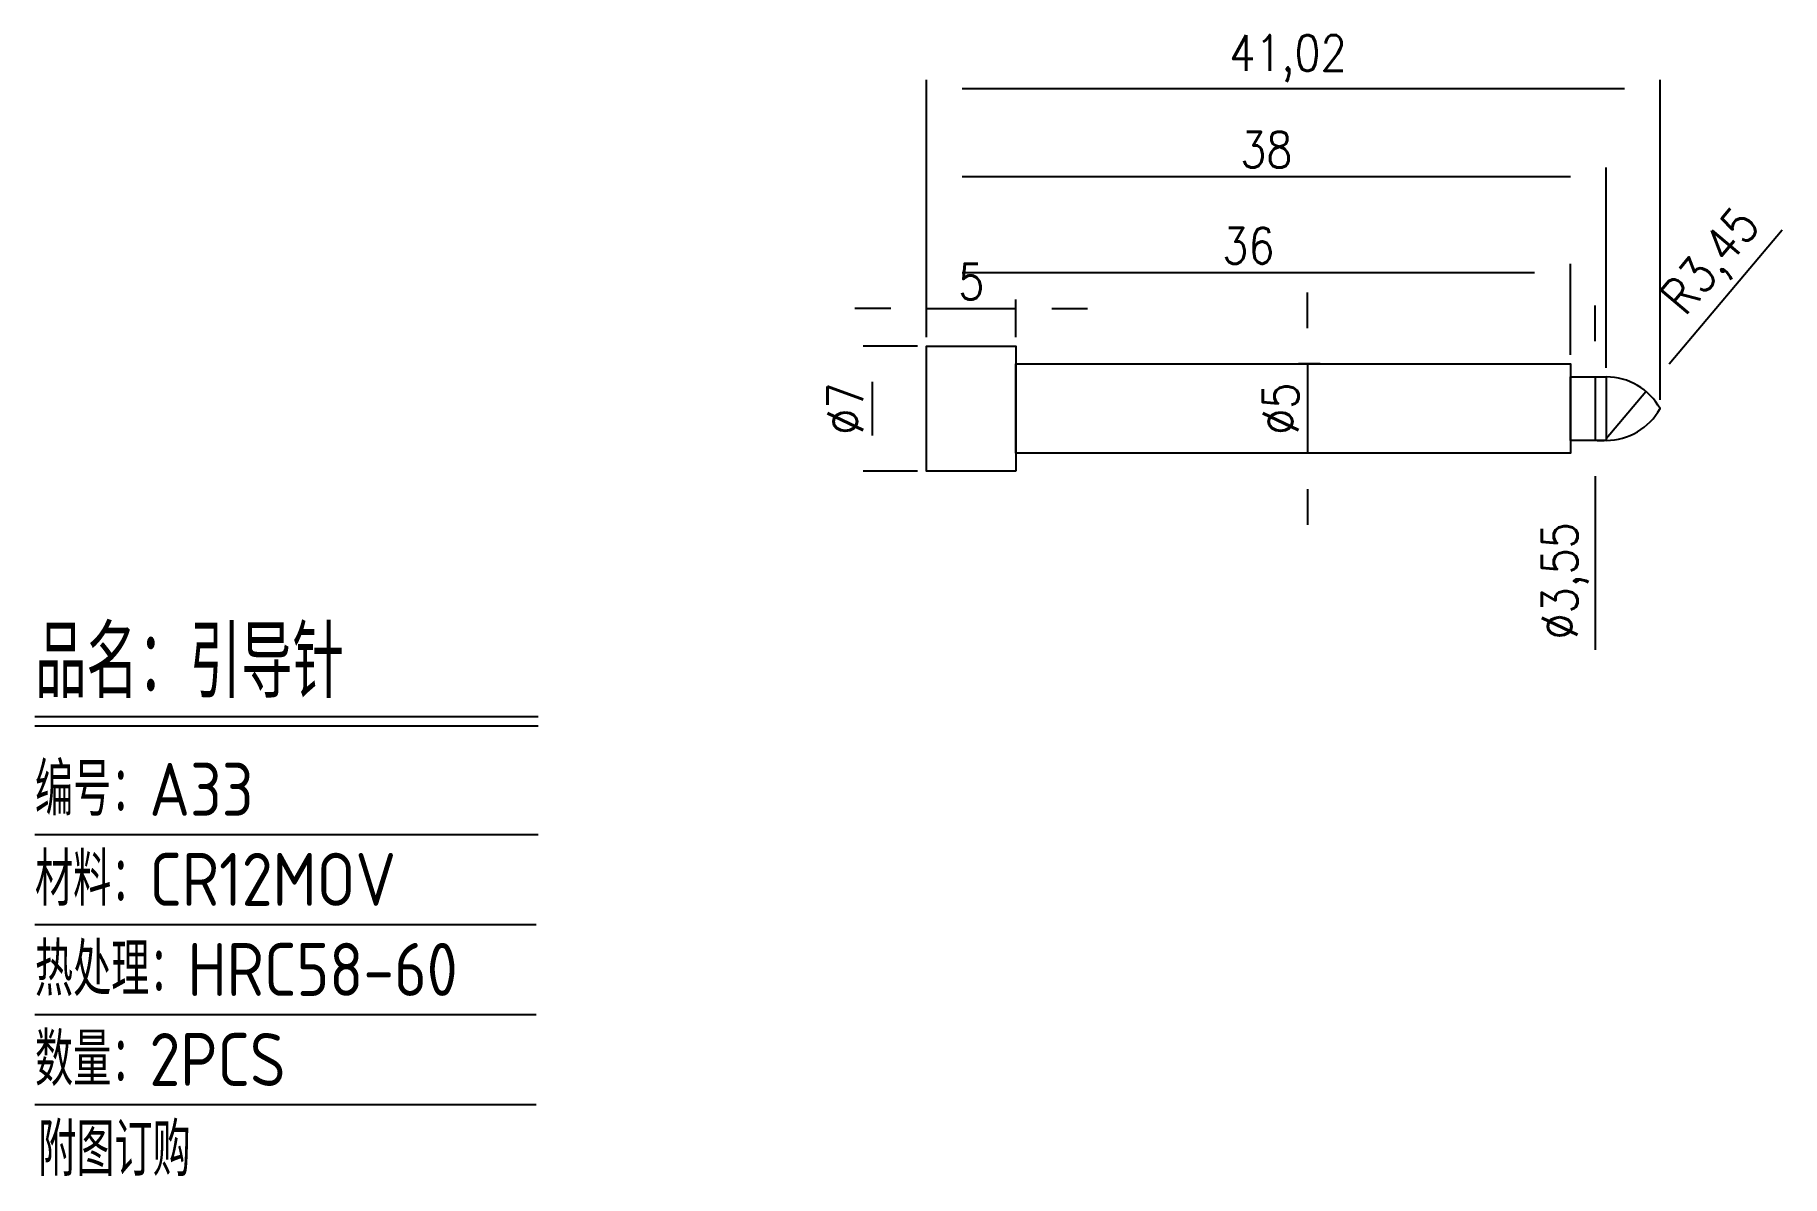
# Model space of a CAD drawing. Header units: millimetres. Extents: x 1328.1 to 1425.8, y -3404.6 to -3340.8.
import ezdxf

# ---------------------------------------------------------------- set-up
doc = ezdxf.new("R2010")
doc.units = ezdxf.units.MM
doc.layers.add('DIM', color=4, linetype='Continuous')
doc.layers.add('PRESS_D', color=5, linetype='Continuous')
doc.styles.add('gbenor', font='gbenor.shx', dxfattribs={"bigfont": 'gbcbig.shx'})
doc.styles.get("Standard").update_dxf_attribs({"font": 'txt.shx', "width": 0.85, "bigfont": 'ctxt.shx'})
doc.dimstyles.new('T-2-WX', dxfattribs={"dimtxt": 2, "dimasz": 2, "dimexe": 0.5, "dimexo": 0.5, "dimgap": 0.5, "dimtad": 1, "dimtxsty": 'Standard', "dimblk": 'OPEN30', "dimcen": 0, "dimazin": 3, "dimtfac": 1, "dimtmove": 0, "dimatfit": 3, "dimldrblk": 'OPEN30', "dimlwd": -1, "dimlwe": -1})

# ---------------------------------------------------------------- blocks, each defined once
blk = doc.blocks.new('*D7579')
at = {"layer": 'Defpoints', "color": 0}
for p in [(1418.961, -3343.772), (1377.945, -3358.171), (1418.961, -3361.671)]:
    blk.add_point(p, dxfattribs=at)
at = {"layer": 'DIM', "color": 0, "linetype": 'Continuous'}
for p, q in [((1377.945, -3357.671), (1377.945, -3343.272)), ((1418.961, -3361.171), (1418.961, -3343.272)), ((1379.945, -3343.772), (1416.961, -3343.772))]:
    blk.add_line(p, q, dxfattribs=at)
at = {"layer": 'DIM', "color": 0, "insert": (1398.153, -3342.081), "char_height": 2, "attachment_point": 5}
blk.add_mtext('41,02', dxfattribs=at)
blk = doc.blocks.new('_Open30')
blk = doc.blocks.new('*D7580')
at = {"layer": 'Defpoints', "color": 0}
for p in [(1382.945, -3356.067), (1377.945, -3358.171), (1382.945, -3358.171)]:
    blk.add_point(p, dxfattribs=at)
at = {"layer": 'DIM', "color": 0, "linetype": 'Continuous'}
for p, q in [((1375.945, -3356.067), (1373.945, -3356.067)), ((1377.945, -3357.671), (1377.945, -3355.567)), ((1377.945, -3356.067), (1382.945, -3356.067)), ((1382.945, -3357.671), (1382.945, -3355.567)), ((1384.945, -3356.067), (1386.945, -3356.067))]:
    blk.add_line(p, q, dxfattribs=at)
at = {"layer": 'DIM', "color": 0, "insert": (1380.445, -3354.567), "char_height": 2, "attachment_point": 5}
blk.add_mtext('5', dxfattribs=at)
blk = doc.blocks.new('*D7581')
at = {"layer": 'Defpoints', "color": 0}
for p in [(1413.945, -3354.065), (1377.945, -3358.171), (1413.945, -3359.171)]:
    blk.add_point(p, dxfattribs=at)
at = {"layer": 'DIM', "color": 0, "linetype": 'Continuous'}
for p, q in [((1377.945, -3357.671), (1377.945, -3353.565)), ((1379.945, -3354.065), (1411.945, -3354.065)), ((1413.945, -3358.671), (1413.945, -3353.565))]:
    blk.add_line(p, q, dxfattribs=at)
at = {"layer": 'DIM', "color": 0, "insert": (1395.945, -3352.565), "char_height": 2, "attachment_point": 5}
blk.add_mtext('36', dxfattribs=at)
blk = doc.blocks.new('*D7582')
at = {"layer": 'Defpoints', "color": 0}
for p in [(1415.945, -3348.69), (1377.945, -3358.171), (1415.945, -3359.896)]:
    blk.add_point(p, dxfattribs=at)
at = {"layer": 'DIM', "color": 0, "linetype": 'Continuous'}
for p, q in [((1377.945, -3357.671), (1377.945, -3348.19)), ((1415.945, -3359.396), (1415.945, -3348.19)), ((1379.945, -3348.69), (1413.945, -3348.69))]:
    blk.add_line(p, q, dxfattribs=at)
at = {"layer": 'DIM', "color": 0, "insert": (1396.945, -3347.19), "char_height": 2, "attachment_point": 5}
blk.add_mtext('38', dxfattribs=at)
blk = doc.blocks.new('*D7583')
at = {"layer": 'Defpoints', "color": 0}
for p in [(1414.945, -3359.896), (1414.945, -3363.446), (1415.338, -3363.446)]:
    blk.add_point(p, dxfattribs=at)
at = {"layer": 'DIM', "color": 0, "linetype": 'Continuous'}
for p, q in [((1415.338, -3357.896), (1415.338, -3355.896)), ((1415.338, -3359.896), (1415.338, -3363.446)), ((1415.445, -3359.896), (1415.838, -3359.896)), ((1415.445, -3363.446), (1415.838, -3363.446)), ((1415.338, -3365.446), (1415.338, -3375.165))]:
    blk.add_line(p, q, dxfattribs=at)
at = {"layer": 'DIM', "color": 0, "insert": (1413.648, -3371.306), "char_height": 2, "attachment_point": 5, "rotation": 90}
blk.add_mtext('%%c3,55', dxfattribs=at)
blk = doc.blocks.new('*D7584')
at = {"layer": 'Defpoints', "color": 0}
for p in [(1400.446, -3359.171), (1399.241, -3364.171), (1400.446, -3364.171)]:
    blk.add_point(p, dxfattribs=at)
at = {"layer": 'DIM', "color": 0, "linetype": 'Continuous'}
for p, q in [((1399.241, -3357.171), (1399.241, -3355.171)), ((1399.946, -3359.171), (1398.741, -3359.171)), ((1399.241, -3359.171), (1399.241, -3364.171)), ((1399.946, -3364.171), (1398.741, -3364.171)), ((1399.241, -3366.171), (1399.241, -3368.171))]:
    blk.add_line(p, q, dxfattribs=at)
at = {"layer": 'DIM', "color": 0, "insert": (1397.741, -3361.671), "char_height": 2, "attachment_point": 5, "rotation": 90}
blk.add_mtext('%%c5', dxfattribs=at)
blk = doc.blocks.new('*D7585')
at = {"layer": 'Defpoints', "color": 0}
for p in [(1377.945, -3358.171), (1374.903, -3365.171), (1377.945, -3365.171)]:
    blk.add_point(p, dxfattribs=at)
at = {"layer": 'DIM', "color": 0, "linetype": 'Continuous'}
for p, q in [((1377.445, -3358.171), (1374.403, -3358.171)), ((1374.903, -3360.171), (1374.903, -3363.171)), ((1377.445, -3365.171), (1374.403, -3365.171))]:
    blk.add_line(p, q, dxfattribs=at)
at = {"layer": 'DIM', "color": 0, "insert": (1373.403, -3361.671), "char_height": 2, "attachment_point": 5, "rotation": 90}
blk.add_mtext('%%c7', dxfattribs=at)
blk = doc.blocks.new('*D7586')
at = {"layer": 'Defpoints', "color": 0}
for p in [(1418.169, -3360.709), (1415.945, -3363.346)]:
    blk.add_point(p, dxfattribs=at)
at = {"layer": 'DIM', "color": 0, "linetype": 'Continuous'}
for p, q in [((1425.778, -3351.689), (1419.459, -3359.18)), ((1415.945, -3363.346), (1418.169, -3360.709))]:
    blk.add_line(p, q, dxfattribs=at)
at = {"layer": 'DIM', "color": 0, "insert": (1421.971, -3353.58), "char_height": 2, "attachment_point": 5, "rotation": 49.8528}
blk.add_mtext('R3,45', dxfattribs=at)

msp = doc.modelspace()

# ---------------------------------------------------------------- linework, layer by layer
at = {"layer": 'DIM', "color": 4, "linetype": 'Continuous', "lineweight": 25}
for p, q in [((1328.099, -3378.892), (1356.235, -3378.892)), ((1328.099, -3379.411), (1356.235, -3379.411)), ((1328.099, -3385.485), (1356.235, -3385.485)), ((1328.099, -3390.522), (1356.113, -3390.522)), ((1328.099, -3395.559), (1356.113, -3395.559)), ((1328.099, -3400.597), (1356.113, -3400.597))]:
    msp.add_line(p, q, dxfattribs=at)
at = {"layer": 'PRESS_D', "color": 3, "linetype": 'Continuous'}
for points in [[(1382.945, -3365.171), (1377.945, -3365.171), (1377.945, -3358.171), (1382.945, -3358.171)], [(1382.945, -3359.171), (1413.945, -3359.171), (1413.945, -3364.171), (1382.945, -3364.171)], [(1413.945, -3359.896), (1415.945, -3359.896), (1415.945, -3363.446), (1413.945, -3363.446)]]:
    msp.add_lwpolyline(points, close=True, dxfattribs=at)
msp.add_lwpolyline([(1415.945, -3363.446, 0.272417), (1418.961, -3361.671, 0.272417), (1415.945, -3359.896)], format="xyb", dxfattribs=at)

# ---------------------------------------------------------------- texts
at = {"layer": 'DIM', "color": 3, "linetype": 'Continuous', "lineweight": 25, "style": 'gbenor'}
for s, height, p in [('品名：引导针', 4.0001, (1328.099, -3377.855)), ('编号：A33', 2.9631, (1328.099, -3384.448)), ('材料：CR12MOV', 2.9631, (1328.099, -3389.485)), ('热处理：HRC58-60', 2.96307, (1328.099, -3394.522)), ('数量：2PCS', 2.9631, (1328.099, -3399.56)), ('附图订购', 2.9631, (1328.28, -3404.597))]:
    msp.add_text(s, height=height, dxfattribs=at).set_placement(p)

# ---------------------------------------------------------------- dimensions: what is measured, and where the dimension line sits
at = {"layer": 'DIM', "linetype": 'Continuous'}
dim = msp.add_linear_dim(base=(1418.961, -3343.772), p1=(1377.945, -3358.171), p2=(1418.961, -3361.671), dimstyle='T-2-WX', dxfattribs=at)
dim.commit()
dim.dimension.update_dxf_attribs({"geometry": '*D7579', "text_midpoint": (1398.153, -3343.772), "dimtype": 160})
for base, p2, picture, middle in [((1415.945, -3348.69), (1415.945, -3359.896), '*D7582', (1396.945, -3347.19)), ((1413.945, -3354.065), (1413.945, -3359.171), '*D7581', (1395.945, -3352.565)), ((1382.945, -3356.067), (1382.945, -3358.171), '*D7580', (1380.445, -3354.567))]:
    dim = msp.add_linear_dim(base=base, p1=(1377.945, -3358.171), p2=p2, dimstyle='T-2-WX', dxfattribs=at)
    dim.commit()
    dim.dimension.update_dxf_attribs({"geometry": picture, "text_midpoint": middle})
dim = msp.add_radius_dim(center=(1415.945, -3363.346), mpoint=(1418.169, -3360.709), dimstyle='T-2-WX', dxfattribs=at)
dim.commit()
dim.dimension.update_dxf_attribs({"geometry": '*D7586', "text_midpoint": (1421.971, -3353.58)})
for base, p1, p2, picture, middle in [((1399.241, -3364.171), (1400.446, -3359.171), (1400.446, -3364.171), '*D7584', (1397.741, -3361.671)), ((1415.338, -3363.446), (1414.945, -3359.896), (1414.945, -3363.446), '*D7583', (1413.648, -3371.306)), ((1374.903, -3365.171), (1377.945, -3358.171), (1377.945, -3365.171), '*D7585', (1373.403, -3361.671))]:
    dim = msp.add_linear_dim(base=base, p1=p1, p2=p2, angle=90, text='%%c<>', dimstyle='T-2-WX', dxfattribs=at)
    dim.commit()
    dim.dimension.update_dxf_attribs({"geometry": picture, "text_midpoint": middle})

doc.saveas('drawing.dxf')
